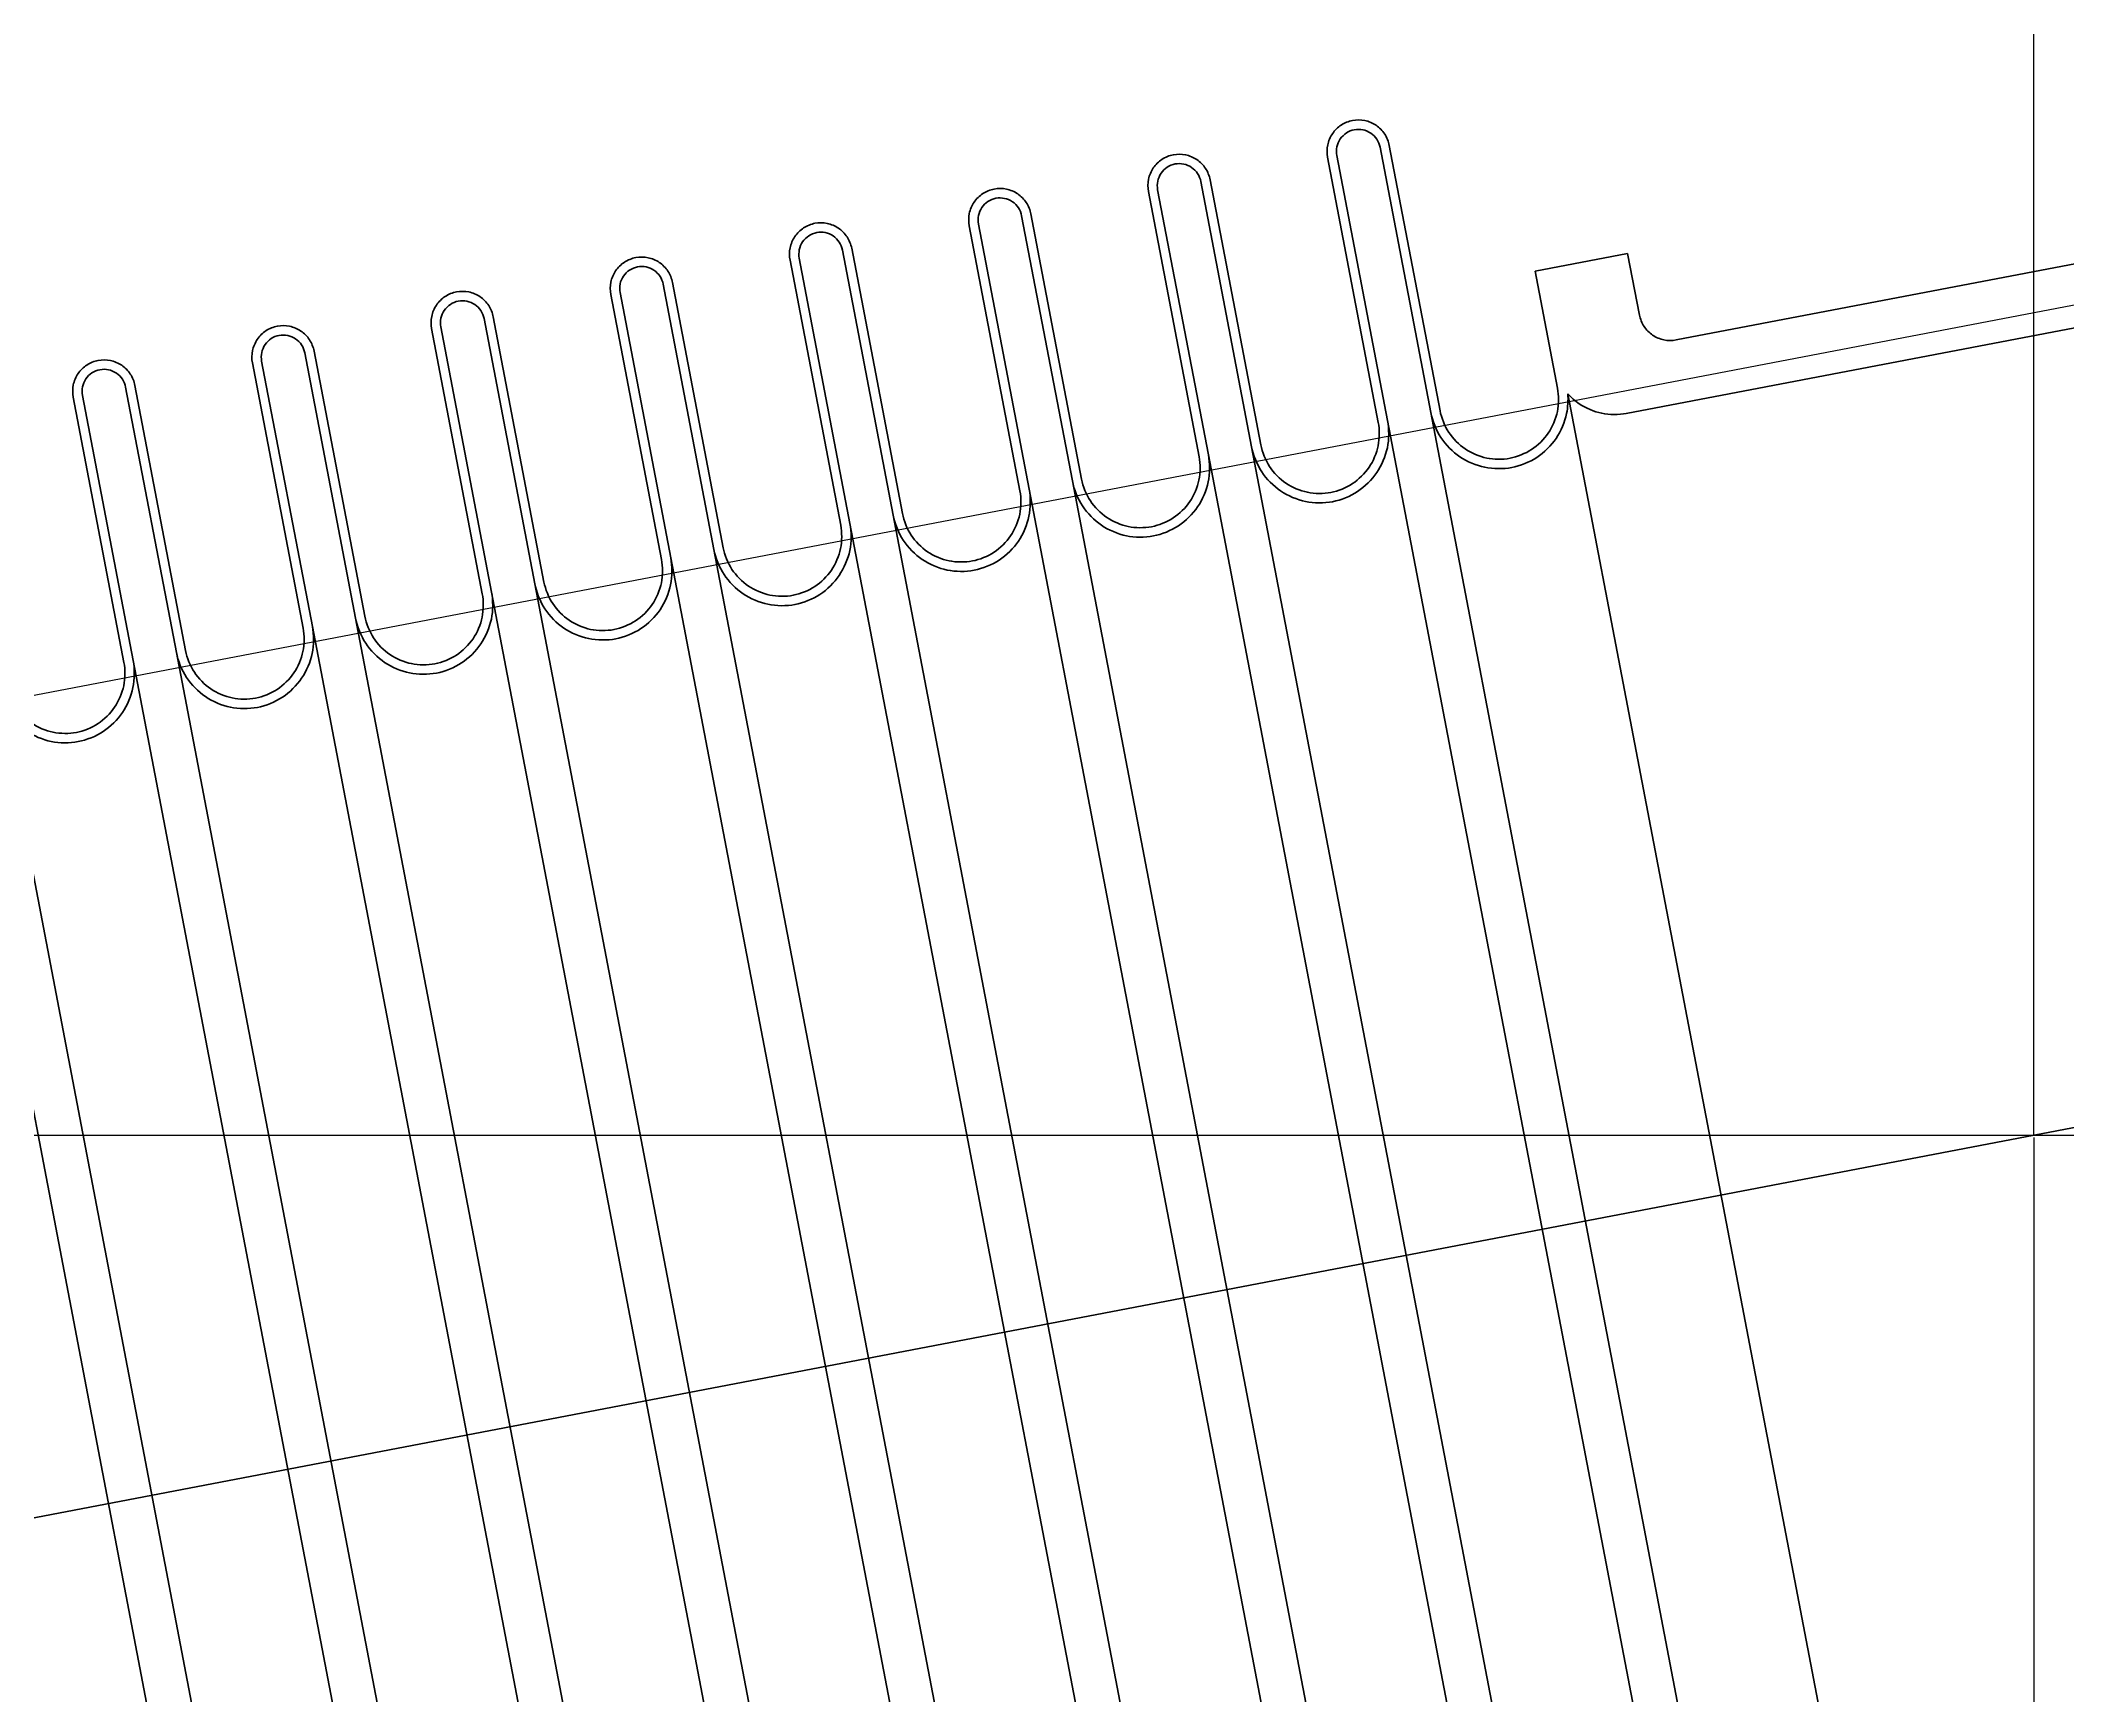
# Model space of a CAD drawing. Header units: millimetres. Extents: x -605 to 8012, y -2292 to 5879.
# Drawn here: x 1327.5 to 1381.3, y 1372.9 to 1416.8 of the extents above; entities that cross this region are included whole.
import ezdxf

# ---------------------------------------------------------------- set-up
doc = ezdxf.new("R2010")
doc.units = ezdxf.units.MM
doc.header["$LTSCALE"] = 5
doc.layers.get('0').update_dxf_attribs({"lineweight": 25})
doc.layers.add('AM_5', color=3, linetype='Continuous', lineweight=25)
doc.layers.add('Arestas Visíveis', color=7, linetype='Continuous', lineweight=35)
doc.styles.get("Standard").update_dxf_attribs({"font": 'SwissCL.ttf'})
doc.dimstyles.new('Standard$0', dxfattribs={"dimscale": 5, "dimtxt": 0.18, "dimasz": 4.572, "dimexe": 0.18, "dimexo": 0.0625, "dimgap": 0.09, "dimtad": 0, "dimtih": 1, "dimtoh": 1, "dimdec": 4, "dimzin": 0, "dimdsep": 46, "dimtxsty": 'Standard', "dimblk": 'CLOSED', "dimcen": 0.09, "dimadec": 0, "dimazin": 0, "dimtfac": 1, "dimtdec": 4, "dimtofl": 0, "dimtmove": 0, "dimatfit": 3, "dimfxl": 1, "dimtolj": 1, "dimtzin": 0, "dimarcsym": 0})

# ---------------------------------------------------------------- blocks, each defined once
blk = doc.blocks.new('*D24')
at = {"layer": 'AM_5', "color": 0, "lineweight": -2, "transparency": 16777216}
for p, q in [((1413.869, 1394.155), (1120.85, 1338.116)), ((1153.584, 1366.198), (1116.824, 1359.167)), ((1117.034, 1359.025), (1118.979, 1348.858)), ((1120.993, 1338.327), (1119.048, 1348.494))]:
    blk.add_line(p, q, dxfattribs=at)
at = {"layer": 'AM_5', "color": 0, "transparency": 16777216}
for points in [[(1117.064, 1359.03), (1117.005, 1359.019), (1117.001, 1359.201)], [(1121.022, 1338.333), (1120.963, 1338.321), (1121.027, 1338.15)]]:
    blk.add_solid(points, dxfattribs=at)
at = {"layer": 'Defpoints', "color": 0, "transparency": 16777216}
for p in [(1413.93, 1394.167), (1153.645, 1366.209), (1117.001, 1359.201)]:
    blk.add_point(p, dxfattribs=at)
at = {"layer": 'AM_5', "color": 0, "transparency": 16777216, "insert": (1119.014, 1348.676), "char_height": 0.18, "attachment_point": 5}
blk.add_mtext('\\A1;21.4327', dxfattribs=at)
blk = doc.blocks.new('*D28')
at = {"layer": 'AM_5', "color": 0, "lineweight": -2, "transparency": 16777216}
for p, q in [((695.812, 1387.691), (695.812, 830.592)), ((1380.395, 1387.691), (1380.395, 830.592)), ((695.992, 830.772), (1037.601, 830.772)), ((1380.215, 830.772), (1038.606, 830.772))]:
    blk.add_line(p, q, dxfattribs=at)
at = {"layer": 'AM_5', "color": 0, "transparency": 16777216}
for points in [[(695.992, 830.802), (695.992, 830.742), (695.812, 830.772)], [(1380.215, 830.802), (1380.215, 830.742), (1380.395, 830.772)]]:
    blk.add_solid(points, dxfattribs=at)
at = {"layer": 'Defpoints', "color": 0, "transparency": 16777216}
for p in [(695.812, 1387.753), (1380.395, 1387.753), (695.812, 830.772)]:
    blk.add_point(p, dxfattribs=at)
at = {"layer": 'AM_5', "color": 0, "transparency": 16777216, "insert": (1038.103, 830.772), "char_height": 0.18, "attachment_point": 5}
blk.add_mtext('\\A1;684.5834', dxfattribs=at)

msp = doc.modelspace()

# ---------------------------------------------------------------- linework, layer by layer
for p, q in [((1380.39509, 1387.75348), (1380.39509, 1492.72947)), ((1153.64498, 1366.2094), (1478.33684, 1428.30565)), ((1065.46272, 1327.5237), (1482.3628, 1407.25446)), ((-604.69067, 1387.75348), (2195.81165, 1387.75348))]:
    msp.add_line(p, q)
at = {"layer": 'Arestas Visíveis'}
for p, q in [((1400.70038, 1414.54457), (1370.907, 1408.84668)), ((1364.63988, 1406.97075), (1363.29393, 1414.00851)), ((1361.65694, 1413.69544), (1363.00239, 1406.66024)), ((1363.24794, 1406.7072), (1361.90249, 1413.7424)), ((1363.04839, 1413.96155), (1364.39433, 1406.92379)), ((1358.29329, 1413.05216), (1359.63875, 1406.01696)), ((1359.8843, 1406.06392), (1358.53884, 1413.09912)), ((1356.90184, 1412.78605), (1358.2473, 1405.75085)), ((1358.49285, 1405.79781), (1357.14739, 1412.83301)), ((1369.58307, 1406.89661), (1401.01345, 1412.90757)), ((1352.14675, 1411.87665), (1353.49221, 1404.84145)), ((1353.73776, 1404.88841), (1352.3923, 1411.92361)), ((1353.5382, 1412.14276), (1354.88366, 1405.10756)), ((1355.12921, 1405.15452), (1353.78375, 1412.18972)), ((1347.39166, 1410.96725), (1348.73712, 1403.93206)), ((1348.98267, 1403.97902), (1347.63721, 1411.01421)), ((1348.78311, 1411.23336), (1350.12857, 1404.19817)), ((1350.37412, 1404.24513), (1349.02866, 1411.28032)), ((1369.6189, 1411.14564), (1367.1634, 1410.67604)), ((1369.93197, 1409.50865), (1369.6189, 1411.14564)), ((1344.02802, 1410.32397), (1345.37348, 1403.28877)), ((1345.61903, 1403.33573), (1344.27357, 1410.37093)), ((1367.1634, 1410.67604), (1367.75798, 1407.56707)), ((1342.63657, 1410.05786), (1343.98203, 1403.02266)), ((1344.22758, 1403.06962), (1342.88212, 1410.10482)), ((1339.47249, 1402.16023), (1338.12703, 1409.19542)), ((1339.27293, 1409.41457), (1340.61839, 1402.37938)), ((1340.86394, 1402.42634), (1339.51848, 1409.46153)), ((1337.88148, 1409.14846), (1339.22694, 1402.11327)), ((1333.12639, 1408.23907), (1334.47185, 1401.20387)), ((1334.7174, 1401.25083), (1333.37194, 1408.28603)), ((1334.51784, 1408.50518), (1335.8633, 1401.46998)), ((1336.10885, 1401.51694), (1334.76339, 1408.55214)), ((1329.76275, 1407.59578), (1331.1082, 1400.56058)), ((1331.35375, 1400.60754), (1330.0083, 1407.64274)), ((1328.3713, 1407.32967), (1329.71676, 1400.29447)), ((1329.96231, 1400.34143), (1328.61685, 1407.37663)), ((1376.15949, 1364.91216), (1368.03001, 1407.41997)), ((1371.45188, 1363.81005), (1363.24794, 1406.7072)), ((1372.59729, 1364.03177), (1364.39433, 1406.92379)), ((1367.84269, 1363.11981), (1359.63875, 1406.01696)), ((1366.69679, 1362.90066), (1358.49285, 1405.79781)), ((1361.9417, 1361.99126), (1353.73776, 1404.88841)), ((1363.0876, 1362.21041), (1354.88366, 1405.10756)), ((1357.18661, 1361.08187), (1348.98267, 1403.97902)), ((1358.33251, 1361.30102), (1350.12857, 1404.19817)), ((1353.57742, 1360.39162), (1345.37348, 1403.28877)), ((1352.43152, 1360.17247), (1344.22758, 1403.06962)), ((1348.82233, 1359.48222), (1340.61839, 1402.37938)), ((1347.67643, 1359.26308), (1339.47249, 1402.16023)), ((1342.92134, 1358.35368), (1334.7174, 1401.25083)), ((1344.06723, 1358.57283), (1335.8633, 1401.46998)), ((1339.31214, 1357.66343), (1331.1082, 1400.56058)), ((1338.16624, 1357.44428), (1329.96231, 1400.34143)), ((1334.55705, 1356.75404), (1326.35311, 1399.65119)), ((1333.41115, 1356.53489), (1325.20721, 1399.43204))]:
    msp.add_line(p, q, dxfattribs=at)
for points, knots in [([(1363.29393, 1414.00851), (1363.27462, 1414.10953), (1363.22823, 1414.22389), (1363.11522, 1414.39575), (1363.0286, 1414.48366), (1362.85843, 1414.5992), (1362.74476, 1414.64727), (1362.54332, 1414.68888), (1362.41991, 1414.68979), (1362.3189, 1414.67048), (1362.21789, 1414.65116), (1362.10352, 1414.60477), (1361.93166, 1414.49176), (1361.84375, 1414.40514), (1361.72821, 1414.23497), (1361.68015, 1414.1213), (1361.63853, 1413.91986), (1361.63762, 1413.79645), (1361.65694, 1413.69544)], [0.222144402, 0.222144402, 0.222144402, 0.222144402, 0.240656438, 0.240656438, 0.259168472, 0.259168472, 0.277680504, 0.277680504, 0.296192536, 0.296192536, 0.296192536, 0.314704568, 0.314704568, 0.333216601, 0.333216601, 0.351728635, 0.351728635, 0.37024067, 0.37024067, 0.37024067, 0.37024067]), ([(1361.90249, 1413.7424), (1361.88896, 1413.81311), (1361.8896, 1413.8995), (1361.91873, 1414.0405), (1361.95238, 1414.12007), (1362.03326, 1414.23919), (1362.09479, 1414.29983), (1362.2151, 1414.37893), (1362.29515, 1414.4114), (1362.36586, 1414.42493), (1362.43657, 1414.43845), (1362.52296, 1414.43781), (1362.66396, 1414.40868), (1362.74353, 1414.37503), (1362.86265, 1414.29416), (1362.92329, 1414.23262), (1363.00239, 1414.11232), (1363.03486, 1414.03226), (1363.04839, 1413.96155)], [0.155501082, 0.155501082, 0.155501082, 0.155501082, 0.168459506, 0.168459506, 0.18141793, 0.18141793, 0.194376353, 0.194376353, 0.207334775, 0.207334775, 0.207334775, 0.220293197, 0.220293197, 0.23325162, 0.23325162, 0.246210044, 0.246210044, 0.259168469, 0.259168469, 0.259168469, 0.259168469]), ([(1358.53884, 1413.09912), (1358.51953, 1413.20013), (1358.47314, 1413.31449), (1358.36013, 1413.48636), (1358.27351, 1413.57427), (1358.10334, 1413.6898), (1357.98967, 1413.73787), (1357.78823, 1413.77949), (1357.66482, 1413.7804), (1357.56381, 1413.76108), (1357.4628, 1413.74176), (1357.34843, 1413.69538), (1357.17657, 1413.58237), (1357.08866, 1413.49575), (1356.97312, 1413.32557), (1356.92505, 1413.2119), (1356.88344, 1413.01047), (1356.88253, 1412.88706), (1356.90184, 1412.78605)], [0.222144402, 0.222144402, 0.222144402, 0.222144402, 0.240656438, 0.240656438, 0.259168472, 0.259168472, 0.277680504, 0.277680504, 0.296192536, 0.296192536, 0.296192536, 0.314704568, 0.314704568, 0.333216601, 0.333216601, 0.351728635, 0.351728635, 0.37024067, 0.37024067, 0.37024067, 0.37024067]), ([(1357.14739, 1412.83301), (1357.13387, 1412.90372), (1357.13451, 1412.9901), (1357.16364, 1413.13111), (1357.19729, 1413.21067), (1357.27816, 1413.3298), (1357.3397, 1413.39043), (1357.46, 1413.46954), (1357.54006, 1413.50201), (1357.61077, 1413.51553), (1357.68148, 1413.52905), (1357.76787, 1413.52842), (1357.90887, 1413.49928), (1357.98844, 1413.46564), (1358.10756, 1413.38476), (1358.1682, 1413.32322), (1358.2473, 1413.20292), (1358.27977, 1413.12286), (1358.29329, 1413.05216)], [0.155501082, 0.155501082, 0.155501082, 0.155501082, 0.168459506, 0.168459506, 0.18141793, 0.18141793, 0.194376353, 0.194376353, 0.207334775, 0.207334775, 0.207334775, 0.220293197, 0.220293197, 0.23325162, 0.23325162, 0.246210044, 0.246210044, 0.259168469, 0.259168469, 0.259168469, 0.259168469]), ([(1353.78375, 1412.18972), (1353.76443, 1412.29073), (1353.71805, 1412.4051), (1353.60504, 1412.57696), (1353.51842, 1412.66487), (1353.34824, 1412.78041), (1353.23458, 1412.82847), (1353.03314, 1412.87009), (1352.90973, 1412.871), (1352.80872, 1412.85168), (1352.7077, 1412.83237), (1352.59334, 1412.78598), (1352.42148, 1412.67297), (1352.33357, 1412.58635), (1352.21803, 1412.41618), (1352.16996, 1412.30251), (1352.12835, 1412.10107), (1352.12744, 1411.97766), (1352.14675, 1411.87665)], [0.222144402, 0.222144402, 0.222144402, 0.222144402, 0.240656438, 0.240656438, 0.259168472, 0.259168472, 0.277680504, 0.277680504, 0.296192536, 0.296192536, 0.296192536, 0.314704568, 0.314704568, 0.333216601, 0.333216601, 0.351728635, 0.351728635, 0.37024067, 0.37024067, 0.37024067, 0.37024067]), ([(1352.3923, 1411.92361), (1352.37878, 1411.99432), (1352.37942, 1412.08071), (1352.40855, 1412.22171), (1352.4422, 1412.30128), (1352.52307, 1412.4204), (1352.58461, 1412.48104), (1352.70491, 1412.56014), (1352.78497, 1412.59261), (1352.85568, 1412.60613), (1352.92639, 1412.61966), (1353.01278, 1412.61902), (1353.15378, 1412.58989), (1353.23335, 1412.55624), (1353.35247, 1412.47537), (1353.4131, 1412.41383), (1353.49221, 1412.29352), (1353.52468, 1412.21347), (1353.5382, 1412.14276)], [0.155501082, 0.155501082, 0.155501082, 0.155501082, 0.168459506, 0.168459506, 0.18141793, 0.18141793, 0.194376353, 0.194376353, 0.207334775, 0.207334775, 0.207334775, 0.220293197, 0.220293197, 0.23325162, 0.23325162, 0.246210044, 0.246210044, 0.259168469, 0.259168469, 0.259168469, 0.259168469]), ([(1349.02866, 1411.28032), (1349.00934, 1411.38134), (1348.96296, 1411.4957), (1348.84995, 1411.66757), (1348.76333, 1411.75548), (1348.59315, 1411.87101), (1348.47949, 1411.91908), (1348.27805, 1411.9607), (1348.15464, 1411.96161), (1348.05363, 1411.94229), (1347.95261, 1411.92297), (1347.83825, 1411.87659), (1347.66638, 1411.76358), (1347.57848, 1411.67696), (1347.46294, 1411.50678), (1347.41487, 1411.39311), (1347.37326, 1411.19168), (1347.37234, 1411.06827), (1347.39166, 1410.96725)], [0.222144402, 0.222144402, 0.222144402, 0.222144402, 0.240656438, 0.240656438, 0.259168472, 0.259168472, 0.277680504, 0.277680504, 0.296192536, 0.296192536, 0.296192536, 0.314704568, 0.314704568, 0.333216601, 0.333216601, 0.351728635, 0.351728635, 0.37024067, 0.37024067, 0.37024067, 0.37024067]), ([(1347.63721, 1411.01421), (1347.62369, 1411.08492), (1347.62433, 1411.17131), (1347.65346, 1411.31232), (1347.68711, 1411.39188), (1347.76798, 1411.51101), (1347.82952, 1411.57164), (1347.94982, 1411.65075), (1348.02988, 1411.68322), (1348.10059, 1411.69674), (1348.1713, 1411.71026), (1348.25768, 1411.70962), (1348.39869, 1411.68049), (1348.47826, 1411.64684), (1348.59738, 1411.56597), (1348.65801, 1411.50443), (1348.73712, 1411.38413), (1348.76959, 1411.30407), (1348.78311, 1411.23336)], [0.155501082, 0.155501082, 0.155501082, 0.155501082, 0.168459506, 0.168459506, 0.18141793, 0.18141793, 0.194376353, 0.194376353, 0.207334775, 0.207334775, 0.207334775, 0.220293197, 0.220293197, 0.23325162, 0.23325162, 0.246210044, 0.246210044, 0.259168469, 0.259168469, 0.259168469, 0.259168469]), ([(1344.27357, 1410.37093), (1344.25425, 1410.47194), (1344.20787, 1410.58631), (1344.09486, 1410.75817), (1344.00824, 1410.84608), (1343.83806, 1410.96161), (1343.72439, 1411.00968), (1343.52296, 1411.0513), (1343.39955, 1411.05221), (1343.29854, 1411.03289), (1343.19752, 1411.01357), (1343.08316, 1410.96719), (1342.91129, 1410.85418), (1342.82338, 1410.76756), (1342.70785, 1410.59739), (1342.65978, 1410.48372), (1342.61816, 1410.28228), (1342.61725, 1410.15887), (1342.63657, 1410.05786)], [0.222144402, 0.222144402, 0.222144402, 0.222144402, 0.240656438, 0.240656438, 0.259168472, 0.259168472, 0.277680504, 0.277680504, 0.296192536, 0.296192536, 0.296192536, 0.314704568, 0.314704568, 0.333216601, 0.333216601, 0.351728635, 0.351728635, 0.37024067, 0.37024067, 0.37024067, 0.37024067]), ([(1342.88212, 1410.10482), (1342.8686, 1410.17553), (1342.86924, 1410.26192), (1342.89837, 1410.40292), (1342.93202, 1410.48249), (1343.01289, 1410.60161), (1343.07443, 1410.66224), (1343.19473, 1410.74135), (1343.27479, 1410.77382), (1343.3455, 1410.78734), (1343.41621, 1410.80087), (1343.50259, 1410.80023), (1343.6436, 1410.7711), (1343.72316, 1410.73745), (1343.84229, 1410.65657), (1343.90292, 1410.59504), (1343.98203, 1410.47473), (1344.0145, 1410.39468), (1344.02802, 1410.32397)], [0.155501082, 0.155501082, 0.155501082, 0.155501082, 0.168459506, 0.168459506, 0.181417929, 0.181417929, 0.194376353, 0.194376353, 0.207334775, 0.207334775, 0.207334775, 0.220293197, 0.220293197, 0.23325162, 0.23325162, 0.246210044, 0.246210044, 0.259168469, 0.259168469, 0.259168469, 0.259168469]), ([(1339.51848, 1409.46153), (1339.49916, 1409.56255), (1339.45277, 1409.67691), (1339.33977, 1409.84878), (1339.25315, 1409.93668), (1339.08297, 1410.05222), (1338.9693, 1410.10029), (1338.76787, 1410.1419), (1338.64446, 1410.14282), (1338.54344, 1410.1235), (1338.44243, 1410.10418), (1338.32806, 1410.05779), (1338.1562, 1409.94479), (1338.06829, 1409.85817), (1337.95276, 1409.68799), (1337.90469, 1409.57432), (1337.86307, 1409.37289), (1337.86216, 1409.24948), (1337.88148, 1409.14846)], [0.222144402, 0.222144402, 0.222144402, 0.222144402, 0.240656438, 0.240656438, 0.259168472, 0.259168472, 0.277680504, 0.277680504, 0.296192536, 0.296192536, 0.296192536, 0.314704568, 0.314704568, 0.333216601, 0.333216601, 0.351728635, 0.351728635, 0.37024067, 0.37024067, 0.37024067, 0.37024067]), ([(1338.12703, 1409.19542), (1338.11351, 1409.26613), (1338.11414, 1409.35252), (1338.14328, 1409.49352), (1338.17692, 1409.57309), (1338.2578, 1409.69222), (1338.31933, 1409.75285), (1338.43964, 1409.83196), (1338.51969, 1409.86442), (1338.5904, 1409.87795), (1338.66111, 1409.89147), (1338.7475, 1409.89083), (1338.88851, 1409.8617), (1338.96807, 1409.82805), (1339.0872, 1409.74718), (1339.14783, 1409.68564), (1339.22694, 1409.56534), (1339.25941, 1409.48528), (1339.27293, 1409.41457)], [0.155501082, 0.155501082, 0.155501082, 0.155501082, 0.168459506, 0.168459506, 0.18141793, 0.18141793, 0.194376353, 0.194376353, 0.207334775, 0.207334775, 0.207334775, 0.220293197, 0.220293197, 0.23325162, 0.23325162, 0.246210044, 0.246210044, 0.259168469, 0.259168469, 0.259168469, 0.259168469]), ([(1334.76339, 1408.55214), (1334.74407, 1408.65315), (1334.69768, 1408.76752), (1334.58467, 1408.93938), (1334.49805, 1409.02729), (1334.32788, 1409.14282), (1334.21421, 1409.19089), (1334.01278, 1409.23251), (1333.88937, 1409.23342), (1333.78835, 1409.2141), (1333.68734, 1409.19478), (1333.57297, 1409.1484), (1333.40111, 1409.03539), (1333.3132, 1408.94877), (1333.19767, 1408.77859), (1333.1496, 1408.66493), (1333.10798, 1408.46349), (1333.10707, 1408.34008), (1333.12639, 1408.23907)], [0.222144402, 0.222144402, 0.222144402, 0.222144402, 0.240656438, 0.240656438, 0.259168472, 0.259168472, 0.277680504, 0.277680504, 0.296192536, 0.296192536, 0.296192536, 0.314704568, 0.314704568, 0.333216601, 0.333216601, 0.351728635, 0.351728635, 0.37024067, 0.37024067, 0.37024067, 0.37024067]), ([(1370.907, 1408.84668), (1370.80599, 1408.82736), (1370.68258, 1408.82827), (1370.48114, 1408.86989), (1370.36747, 1408.91796), (1370.1973, 1409.03349), (1370.11068, 1409.1214), (1369.99767, 1409.29327), (1369.95128, 1409.40763), (1369.93197, 1409.50865)], [0.148096273, 0.148096273, 0.148096273, 0.148096273, 0.1666083042, 0.1666083042, 0.1851203373, 0.1851203373, 0.2036323726, 0.2036323726, 0.2221444097, 0.2221444097, 0.2221444097, 0.2221444097]), ([(1333.37194, 1408.28603), (1333.35842, 1408.35674), (1333.35905, 1408.44312), (1333.38818, 1408.58413), (1333.42183, 1408.6637), (1333.50271, 1408.78282), (1333.56424, 1408.84345), (1333.68455, 1408.92256), (1333.7646, 1408.95503), (1333.83531, 1408.96855), (1333.90602, 1408.98208), (1333.99241, 1408.98144), (1334.13341, 1408.95231), (1334.21298, 1408.91866), (1334.3321, 1408.83778), (1334.39274, 1408.77625), (1334.47184, 1408.65594), (1334.50431, 1408.57589), (1334.51784, 1408.50518)], [0.155501082, 0.155501082, 0.155501082, 0.155501082, 0.168459506, 0.168459506, 0.18141793, 0.18141793, 0.194376353, 0.194376353, 0.207334775, 0.207334775, 0.207334775, 0.220293197, 0.220293197, 0.23325162, 0.23325162, 0.246210044, 0.246210044, 0.259168469, 0.259168469, 0.259168469, 0.259168469]), ([(1330.0083, 1407.64274), (1329.98898, 1407.74376), (1329.94259, 1407.85812), (1329.82958, 1408.02998), (1329.74296, 1408.11789), (1329.57279, 1408.23343), (1329.45912, 1408.2815), (1329.25769, 1408.32311), (1329.13427, 1408.32403), (1329.03326, 1408.30471), (1328.93225, 1408.28539), (1328.81788, 1408.239), (1328.64602, 1408.12599), (1328.55811, 1408.03937), (1328.44258, 1407.8692), (1328.39451, 1407.75553), (1328.35289, 1407.5541), (1328.35198, 1407.43069), (1328.3713, 1407.32967)], [0.222144402, 0.222144402, 0.222144402, 0.222144402, 0.240656438, 0.240656438, 0.259168472, 0.259168472, 0.277680504, 0.277680504, 0.296192536, 0.296192536, 0.296192536, 0.314704568, 0.314704568, 0.333216601, 0.333216601, 0.351728635, 0.351728635, 0.37024067, 0.37024067, 0.37024067, 0.37024067]), ([(1328.61685, 1407.37663), (1328.60332, 1407.44734), (1328.60396, 1407.53373), (1328.63309, 1407.67473), (1328.66674, 1407.7543), (1328.74762, 1407.87342), (1328.80915, 1407.93406), (1328.92946, 1408.01316), (1329.00951, 1408.04563), (1329.08022, 1408.05916), (1329.15093, 1408.07268), (1329.23732, 1408.07204), (1329.37832, 1408.04291), (1329.45789, 1408.00926), (1329.57701, 1407.92839), (1329.63765, 1407.86685), (1329.71675, 1407.74655), (1329.74922, 1407.66649), (1329.76275, 1407.59578)], [0.155501082, 0.155501082, 0.155501082, 0.155501082, 0.168459506, 0.168459506, 0.18141793, 0.18141793, 0.194376353, 0.194376353, 0.207334775, 0.207334775, 0.207334775, 0.220293197, 0.220293197, 0.23325162, 0.23325162, 0.246210044, 0.246210044, 0.259168469, 0.259168469, 0.259168469, 0.259168469]), ([(1367.75798, 1407.56707), (1367.79477, 1407.37467), (1367.79304, 1407.1396), (1367.71377, 1406.75591), (1367.62221, 1406.5394), (1367.40214, 1406.21526), (1367.2347, 1406.05027), (1366.90734, 1405.83501), (1366.6895, 1405.74666), (1366.30469, 1405.67307), (1366.06962, 1405.6748), (1365.68593, 1405.75407), (1365.46942, 1405.84563), (1365.14528, 1406.0657), (1364.98029, 1406.23314), (1364.76503, 1406.5605), (1364.67668, 1406.77834), (1364.63988, 1406.97075)], [0.14104407, 0.14104407, 0.14104407, 0.14104407, 0.176305095, 0.176305095, 0.211566116, 0.211566116, 0.246827131, 0.246827131, 0.282088143, 0.282088143, 0.317349154, 0.317349154, 0.35261017, 0.35261017, 0.387871191, 0.387871191, 0.423132215, 0.423132215, 0.423132215, 0.423132215]), ([(1364.39433, 1406.92379), (1364.43693, 1406.70108), (1364.5392, 1406.44893), (1364.78835, 1406.07001), (1364.97933, 1405.87619), (1365.35453, 1405.62147), (1365.60514, 1405.51549), (1366.04925, 1405.42373), (1366.32134, 1405.42172), (1366.76676, 1405.50691), (1367.01891, 1405.60917), (1367.39783, 1405.85833), (1367.59165, 1406.04931), (1367.84637, 1406.42451), (1367.95236, 1406.67512), (1368.03141, 1407.05777), (1368.04447, 1407.24475), (1368.03001, 1407.41997)], [0.163258511, 0.163258511, 0.163258511, 0.163258511, 0.204073147, 0.204073147, 0.244887779, 0.244887779, 0.285702405, 0.285702405, 0.326517025, 0.326517025, 0.367331646, 0.367331646, 0.408146272, 0.408146272, 0.448960904, 0.448960904, 0.478478869, 0.478478869, 0.478478869, 0.478478869]), ([(1368.03001, 1407.41997), (1368.12171, 1407.31787), (1368.22925, 1407.22571), (1368.50402, 1407.03917), (1368.73135, 1406.94303), (1369.13422, 1406.8598), (1369.38104, 1406.85797), (1369.58307, 1406.89661)], [0.1993891744, 0.1993891744, 0.1993891744, 0.1993891744, 0.2221444195, 0.2221444195, 0.259168486, 0.259168486, 0.2961925481, 0.2961925481, 0.2961925481, 0.2961925481]), ([(1359.63875, 1406.01696), (1359.68135, 1405.79425), (1359.78361, 1405.5421), (1360.03277, 1405.16318), (1360.22375, 1404.96936), (1360.59894, 1404.71464), (1360.84955, 1404.60866), (1361.29367, 1404.5169), (1361.56576, 1404.51489), (1362.01118, 1404.60008), (1362.26333, 1404.70234), (1362.64225, 1404.9515), (1362.83607, 1405.14248), (1363.09079, 1405.51768), (1363.19677, 1405.76829), (1363.28853, 1406.2124), (1363.29054, 1406.48449), (1363.24794, 1406.7072)], [0.163258511, 0.163258511, 0.163258511, 0.163258511, 0.204073147, 0.204073147, 0.244887779, 0.244887779, 0.285702405, 0.285702405, 0.326517025, 0.326517025, 0.367331648, 0.367331648, 0.408146277, 0.408146277, 0.448960906, 0.448960906, 0.489775539, 0.489775539, 0.489775539, 0.489775539]), ([(1363.00239, 1406.66024), (1363.03919, 1406.46784), (1363.03746, 1406.23277), (1362.95819, 1405.84908), (1362.86663, 1405.63257), (1362.64656, 1405.30843), (1362.47912, 1405.14344), (1362.15176, 1404.92818), (1361.93392, 1404.83983), (1361.5491, 1404.76624), (1361.31404, 1404.76797), (1360.93035, 1404.84724), (1360.71384, 1404.9388), (1360.3897, 1405.15887), (1360.22471, 1405.32631), (1360.00945, 1405.65367), (1359.9211, 1405.87151), (1359.8843, 1406.06392)], [0.14104407, 0.14104407, 0.14104407, 0.14104407, 0.176305095, 0.176305095, 0.211566116, 0.211566116, 0.246827131, 0.246827131, 0.282088143, 0.282088143, 0.317349156, 0.317349156, 0.352610174, 0.352610174, 0.387871193, 0.387871193, 0.423132215, 0.423132215, 0.423132215, 0.423132215]), ([(1354.88366, 1405.10756), (1354.92625, 1404.88485), (1355.02852, 1404.6327), (1355.27768, 1404.25378), (1355.46866, 1404.05997), (1355.84385, 1403.80524), (1356.09446, 1403.69926), (1356.53858, 1403.6075), (1356.81067, 1403.6055), (1357.25609, 1403.69068), (1357.50824, 1403.79295), (1357.88716, 1404.04211), (1358.08097, 1404.23308), (1358.3357, 1404.60828), (1358.44168, 1404.85889), (1358.53344, 1405.30301), (1358.53545, 1405.5751), (1358.49285, 1405.79781)], [0.163258511, 0.163258511, 0.163258511, 0.163258511, 0.204073147, 0.204073147, 0.244887779, 0.244887779, 0.285702405, 0.285702405, 0.326517025, 0.326517025, 0.367331646, 0.367331646, 0.408146272, 0.408146272, 0.448960904, 0.448960904, 0.489775539, 0.489775539, 0.489775539, 0.489775539]), ([(1358.2473, 1405.75085), (1358.2841, 1405.55844), (1358.28236, 1405.32337), (1358.20309, 1404.93969), (1358.11153, 1404.72318), (1357.89147, 1404.39903), (1357.72402, 1404.23404), (1357.39666, 1404.01879), (1357.17883, 1403.93044), (1356.79401, 1403.85684), (1356.55895, 1403.85858), (1356.17526, 1403.93785), (1355.95875, 1404.02941), (1355.63461, 1404.24947), (1355.46962, 1404.41692), (1355.25436, 1404.74428), (1355.16601, 1404.96211), (1355.12921, 1405.15452)], [0.14104407, 0.14104407, 0.14104407, 0.14104407, 0.176305095, 0.176305095, 0.211566116, 0.211566116, 0.246827131, 0.246827131, 0.282088143, 0.282088143, 0.317349154, 0.317349154, 0.35261017, 0.35261017, 0.387871191, 0.387871191, 0.423132215, 0.423132215, 0.423132215, 0.423132215]), ([(1350.12857, 1404.19817), (1350.17116, 1403.97545), (1350.27343, 1403.72331), (1350.52259, 1403.34439), (1350.71356, 1403.15057), (1351.08876, 1402.89584), (1351.33937, 1402.78986), (1351.78349, 1402.69811), (1352.05558, 1402.6961), (1352.501, 1402.78129), (1352.75315, 1402.88355), (1353.13207, 1403.13271), (1353.32588, 1403.32369), (1353.58061, 1403.69888), (1353.68659, 1403.94949), (1353.77835, 1404.39361), (1353.78035, 1404.6657), (1353.73776, 1404.88841)], [0.163258511, 0.163258511, 0.163258511, 0.163258511, 0.204073147, 0.204073147, 0.244887779, 0.244887779, 0.285702405, 0.285702405, 0.326517025, 0.326517025, 0.367331646, 0.367331646, 0.408146272, 0.408146272, 0.448960904, 0.448960904, 0.489775539, 0.489775539, 0.489775539, 0.489775539]), ([(1353.49221, 1404.84145), (1353.52901, 1404.64904), (1353.52727, 1404.41398), (1353.448, 1404.03029), (1353.35644, 1403.81378), (1353.13638, 1403.48964), (1352.96893, 1403.32465), (1352.64157, 1403.10939), (1352.42374, 1403.02104), (1352.03892, 1402.94745), (1351.80385, 1402.94918), (1351.42017, 1403.02845), (1351.20366, 1403.12001), (1350.87951, 1403.34008), (1350.71452, 1403.50752), (1350.49927, 1403.83488), (1350.41092, 1404.05272), (1350.37412, 1404.24513)], [0.14104407, 0.14104407, 0.14104407, 0.14104407, 0.176305095, 0.176305095, 0.211566116, 0.211566116, 0.246827131, 0.246827131, 0.282088143, 0.282088143, 0.317349156, 0.317349156, 0.352610174, 0.352610174, 0.387871193, 0.387871193, 0.423132215, 0.423132215, 0.423132215, 0.423132215]), ([(1345.37348, 1403.28877), (1345.41607, 1403.06606), (1345.51834, 1402.81391), (1345.7675, 1402.43499), (1345.95847, 1402.24118), (1346.33367, 1401.98645), (1346.58428, 1401.88047), (1347.0284, 1401.78871), (1347.30049, 1401.7867), (1347.74591, 1401.87189), (1347.99806, 1401.97416), (1348.37697, 1402.22332), (1348.57079, 1402.41429), (1348.82552, 1402.78949), (1348.9315, 1403.0401), (1349.02325, 1403.48422), (1349.02526, 1403.75631), (1348.98267, 1403.97902)], [0.163258511, 0.163258511, 0.163258511, 0.163258511, 0.204073147, 0.204073147, 0.244887779, 0.244887779, 0.285702405, 0.285702405, 0.326517025, 0.326517025, 0.367331646, 0.367331646, 0.408146272, 0.408146272, 0.448960904, 0.448960904, 0.489775539, 0.489775539, 0.489775539, 0.489775539]), ([(1348.73712, 1403.93206), (1348.77392, 1403.73965), (1348.77218, 1403.50458), (1348.69291, 1403.1209), (1348.60135, 1402.90439), (1348.38129, 1402.58024), (1348.21384, 1402.41525), (1347.88648, 1402.2), (1347.66864, 1402.11164), (1347.28383, 1402.03805), (1347.04876, 1402.03979), (1346.66508, 1402.11906), (1346.44857, 1402.21062), (1346.12442, 1402.43068), (1345.95943, 1402.59813), (1345.74418, 1402.92549), (1345.65583, 1403.14332), (1345.61903, 1403.33573)], [0.14104407, 0.14104407, 0.14104407, 0.14104407, 0.176305095, 0.176305095, 0.211566116, 0.211566116, 0.246827131, 0.246827131, 0.282088143, 0.282088143, 0.317349156, 0.317349156, 0.352610174, 0.352610174, 0.387871193, 0.387871193, 0.423132215, 0.423132215, 0.423132215, 0.423132215]), ([(1340.61839, 1402.37938), (1340.66098, 1402.15666), (1340.76325, 1401.90452), (1341.01241, 1401.5256), (1341.20338, 1401.33178), (1341.57858, 1401.07705), (1341.82919, 1400.97107), (1342.2733, 1400.87932), (1342.54539, 1400.87731), (1342.99082, 1400.96249), (1343.24297, 1401.06476), (1343.62188, 1401.31392), (1343.8157, 1401.5049), (1344.07043, 1401.88009), (1344.17641, 1402.1307), (1344.26816, 1402.57482), (1344.27017, 1402.84691), (1344.22758, 1403.06962)], [0.163258511, 0.163258511, 0.163258511, 0.163258511, 0.204073147, 0.204073147, 0.244887779, 0.244887779, 0.285702405, 0.285702405, 0.326517025, 0.326517025, 0.367331646, 0.367331646, 0.408146272, 0.408146272, 0.448960904, 0.448960904, 0.489775539, 0.489775539, 0.489775539, 0.489775539]), ([(1343.98203, 1403.02266), (1344.01883, 1402.83025), (1344.01709, 1402.59519), (1343.93782, 1402.2115), (1343.84626, 1401.99499), (1343.6262, 1401.67085), (1343.45875, 1401.50586), (1343.13139, 1401.2906), (1342.91355, 1401.20225), (1342.52874, 1401.12865), (1342.29367, 1401.13039), (1341.90999, 1401.20966), (1341.69348, 1401.30122), (1341.36933, 1401.52129), (1341.20434, 1401.68873), (1340.98909, 1402.01609), (1340.90073, 1402.23393), (1340.86394, 1402.42634)], [0.14104407, 0.14104407, 0.14104407, 0.14104407, 0.176305095, 0.176305095, 0.211566116, 0.211566116, 0.246827131, 0.246827131, 0.282088143, 0.282088143, 0.317349156, 0.317349156, 0.352610174, 0.352610174, 0.387871193, 0.387871193, 0.423132215, 0.423132215, 0.423132215, 0.423132215]), ([(1335.8633, 1401.46998), (1335.90589, 1401.24727), (1336.00816, 1400.99512), (1336.25731, 1400.6162), (1336.44829, 1400.42238), (1336.82349, 1400.16766), (1337.0741, 1400.06168), (1337.51821, 1399.96992), (1337.7903, 1399.96791), (1338.23573, 1400.0531), (1338.48787, 1400.15537), (1338.86679, 1400.40452), (1339.06061, 1400.5955), (1339.31534, 1400.9707), (1339.42132, 1401.22131), (1339.51307, 1401.66542), (1339.51508, 1401.93751), (1339.47249, 1402.16023)], [0.163258511, 0.163258511, 0.163258511, 0.163258511, 0.204073147, 0.204073147, 0.244887779, 0.244887779, 0.285702405, 0.285702405, 0.326517025, 0.326517025, 0.367331646, 0.367331646, 0.408146272, 0.408146272, 0.448960904, 0.448960904, 0.489775539, 0.489775539, 0.489775539, 0.489775539]), ([(1339.22694, 1402.11327), (1339.26374, 1401.92086), (1339.262, 1401.68579), (1339.18273, 1401.3021), (1339.09117, 1401.0856), (1338.8711, 1400.76145), (1338.70366, 1400.59646), (1338.3763, 1400.38121), (1338.15846, 1400.29285), (1337.77365, 1400.21926), (1337.53858, 1400.22099), (1337.15489, 1400.30026), (1336.93838, 1400.39182), (1336.61424, 1400.61189), (1336.44925, 1400.77934), (1336.234, 1401.10669), (1336.14564, 1401.32453), (1336.10885, 1401.51694)], [0.14104407, 0.14104407, 0.14104407, 0.14104407, 0.176305095, 0.176305095, 0.211566116, 0.211566116, 0.246827131, 0.246827131, 0.282088143, 0.282088143, 0.317349154, 0.317349154, 0.35261017, 0.35261017, 0.387871191, 0.387871191, 0.423132215, 0.423132215, 0.423132215, 0.423132215]), ([(1331.1082, 1400.56058), (1331.1508, 1400.33787), (1331.25307, 1400.08572), (1331.50222, 1399.70681), (1331.6932, 1399.51299), (1332.0684, 1399.25826), (1332.31901, 1399.15228), (1332.76312, 1399.06053), (1333.03521, 1399.05852), (1333.48064, 1399.1437), (1333.73278, 1399.24597), (1334.1117, 1399.49513), (1334.30552, 1399.6861), (1334.56024, 1400.0613), (1334.66623, 1400.31191), (1334.75798, 1400.75603), (1334.75999, 1401.02812), (1334.7174, 1401.25083)], [0.163258511, 0.163258511, 0.163258511, 0.163258511, 0.204073147, 0.204073147, 0.244887779, 0.244887779, 0.285702405, 0.285702405, 0.326517025, 0.326517025, 0.367331646, 0.367331646, 0.408146272, 0.408146272, 0.448960904, 0.448960904, 0.489775539, 0.489775539, 0.489775539, 0.489775539]), ([(1334.47185, 1401.20387), (1334.50864, 1401.01146), (1334.50691, 1400.77639), (1334.42764, 1400.39271), (1334.33608, 1400.1762), (1334.11601, 1399.85206), (1333.94857, 1399.68707), (1333.62121, 1399.47181), (1333.40337, 1399.38346), (1333.01856, 1399.30986), (1332.78349, 1399.3116), (1332.3998, 1399.39087), (1332.18329, 1399.48243), (1331.85915, 1399.70249), (1331.69416, 1399.86994), (1331.4789, 1400.1973), (1331.39055, 1400.41514), (1331.35375, 1400.60754)], [0.14104407, 0.14104407, 0.14104407, 0.14104407, 0.176305095, 0.176305095, 0.211566116, 0.211566116, 0.246827131, 0.246827131, 0.282088143, 0.282088143, 0.317349154, 0.317349154, 0.35261017, 0.35261017, 0.387871191, 0.387871191, 0.423132215, 0.423132215, 0.423132215, 0.423132215]), ([(1326.35311, 1399.65119), (1326.39571, 1399.42848), (1326.49797, 1399.17633), (1326.74713, 1398.79741), (1326.93811, 1398.60359), (1327.3133, 1398.34887), (1327.56391, 1398.24289), (1328.00803, 1398.15113), (1328.28012, 1398.14912), (1328.72554, 1398.23431), (1328.97769, 1398.33658), (1329.35661, 1398.58573), (1329.55043, 1398.77671), (1329.80515, 1399.15191), (1329.91113, 1399.40252), (1330.00289, 1399.84663), (1330.0049, 1400.11872), (1329.96231, 1400.34143)], [0.163258511, 0.163258511, 0.163258511, 0.163258511, 0.204073147, 0.204073147, 0.244887779, 0.244887779, 0.285702405, 0.285702405, 0.326517025, 0.326517025, 0.367331646, 0.367331646, 0.408146272, 0.408146272, 0.448960904, 0.448960904, 0.489775539, 0.489775539, 0.489775539, 0.489775539]), ([(1329.71676, 1400.29447), (1329.75355, 1400.10207), (1329.75182, 1399.867), (1329.67255, 1399.48331), (1329.58099, 1399.2668), (1329.36092, 1398.94266), (1329.19348, 1398.77767), (1328.86612, 1398.56241), (1328.64828, 1398.47406), (1328.26346, 1398.40047), (1328.0284, 1398.4022), (1327.64471, 1398.48147), (1327.4282, 1398.57303), (1327.10406, 1398.7931), (1326.93907, 1398.96054), (1326.72381, 1399.2879), (1326.63546, 1399.50574), (1326.59866, 1399.69815)], [0.14104407, 0.14104407, 0.14104407, 0.14104407, 0.176305095, 0.176305095, 0.211566116, 0.211566116, 0.246827131, 0.246827131, 0.282088143, 0.282088143, 0.317349154, 0.317349154, 0.35261017, 0.35261017, 0.387871191, 0.387871191, 0.423132215, 0.423132215, 0.423132215, 0.423132215])]:
    msp.add_open_spline(points, degree=3, knots=knots, dxfattribs=at)

# ---------------------------------------------------------------- dimensions: what is measured, and where the dimension line sits
at = {"layer": 'AM_5'}
for base, p1, p2, angle, picture, middle in [((1117.00053, 1359.2013), (1413.93032, 1394.16698), (1153.64498, 1366.20943), 100.826894, '*D24', (1119.01352, 1348.67569)), ((695.81165, 830.77223), (1380.39509, 1387.75348), (695.81165, 1387.75348), 0, '*D28', (1038.10337, 830.77223))]:
    dim = msp.add_linear_dim(base=base, p1=p1, p2=p2, angle=angle, dimstyle='Standard$0', override={"dimscale": 1, "dimasz": 0.18, "dimpost": ''}, dxfattribs=at)
    dim.commit()
    dim.dimension.update_dxf_attribs({"geometry": picture, "text_midpoint": middle})

doc.saveas('drawing.dxf')
